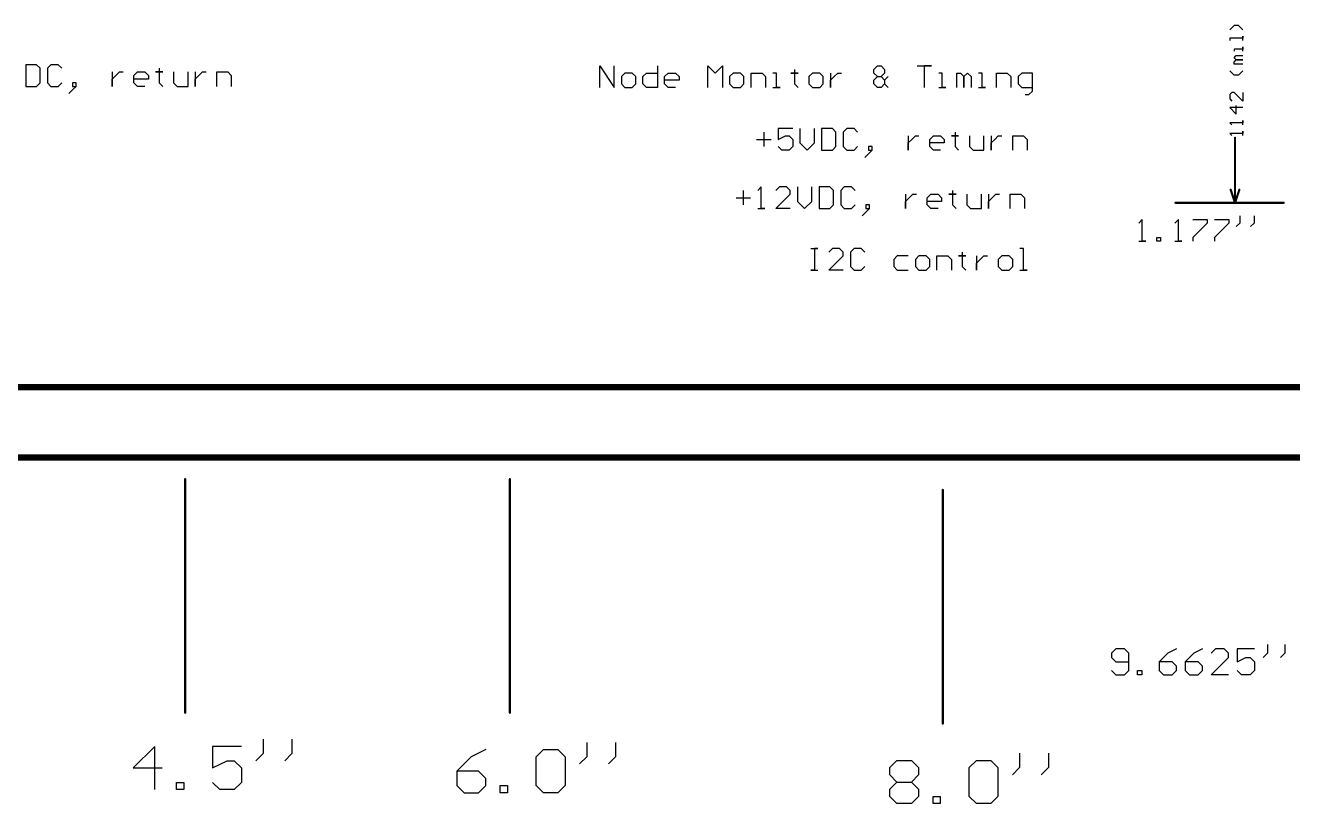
# Model space of a CAD drawing. Extents: x 0 to 21.5, y 0.4 to 8.3.
# Drawn here: x 5.76 to 11.62, y 0.4 to 4 of the extents above; entities that cross this region are included whole.
import ezdxf

# ---------------------------------------------------------------- set-up
doc = ezdxf.new("R2010")
doc.units = 0
doc.header["$MEASUREMENT"] = 0
doc.layers.add('MECHANICAL1', color=6, linetype='CONTINUOUS')
doc.layers.add('TOPOVERLAY', color=2, linetype='CONTINUOUS')

msp = doc.modelspace()

# ---------------------------------------------------------------- linework, layer by layer
at = {"layer": 'MECHANICAL1'}
for p, q in [((11.346, 3.9969), (11.326, 3.9769)), ((11.366, 3.9969), (11.346, 3.9969)), ((11.386, 3.9769), (11.366, 3.9969)), ((11.386, 3.9369), (11.326, 3.9369)), ((11.326, 3.9369), (11.326, 3.9269)), ((11.386, 3.9269), (11.386, 3.9469)), ((11.386, 3.9469), (11.386, 3.9369)), ((11.386, 3.887), (11.346, 3.887)), ((11.346, 3.887), (11.346, 3.877)), ((11.386, 3.877), (11.386, 3.8969)), ((11.386, 3.8969), (11.386, 3.887)), ((11.346, 3.847), (11.356, 3.857)), ((11.356, 3.837), (11.346, 3.847)), ((11.346, 3.827), (11.356, 3.837)), ((11.346, 3.817), (11.346, 3.827)), ((11.386, 3.817), (11.346, 3.817)), ((11.356, 3.857), (11.386, 3.857)), ((11.356, 3.837), (11.386, 3.837)), ((11.386, 3.837), (11.356, 3.837)), ((11.346, 3.767), (11.326, 3.787)), ((11.366, 3.767), (11.346, 3.767)), ((11.386, 3.787), (11.366, 3.767)), ((11.336, 3.687), (11.326, 3.677)), ((11.326, 3.677), (11.326, 3.657)), ((11.326, 3.657), (11.336, 3.647)), ((11.346, 3.687), (11.336, 3.687)), ((11.386, 3.647), (11.346, 3.687)), ((11.386, 3.687), (11.386, 3.647)), ((11.386, 3.617), (11.326, 3.617)), ((11.326, 3.617), (11.356, 3.5871)), ((11.356, 3.5871), (11.356, 3.627)), ((11.386, 3.5471), (11.326, 3.5471)), ((11.326, 3.5471), (11.336, 3.5371)), ((11.386, 3.5371), (11.386, 3.5571)), ((11.386, 3.5571), (11.386, 3.5471)), ((11.386, 3.4971), (11.326, 3.4971)), ((11.326, 3.4971), (11.336, 3.4871)), ((11.386, 3.4871), (11.386, 3.5071)), ((11.386, 3.5071), (11.386, 3.4971)), ((11.3715, 3.1166), (11.3715, 3.0833)), ((11.4382, 3.1166), (11.4382, 3.0833)), ((10.9217, 3.1), (10.905, 3.0833)), ((10.9217, 3), (10.9217, 3.1)), ((11.0883, 3.1), (11.0716, 3.0833)), ((11.0883, 3), (11.0883, 3.1)), ((11.1549, 3.1), (11.2216, 3.1)), ((11.2216, 3.0833), (11.1549, 3.0167)), ((11.2216, 3.1), (11.2216, 3.0833)), ((11.2549, 3.1), (11.3215, 3.1)), ((11.3215, 3.0833), (11.2549, 3.0167)), ((11.3215, 3.1), (11.3215, 3.0833)), ((11.3715, 3.0833), (11.3549, 3.0666)), ((11.4382, 3.0833), (11.4215, 3.0666)), ((10.905, 3), (10.9383, 3)), ((10.9383, 3), (10.9217, 3)), ((10.9883, 3), (10.9883, 3.0167)), ((10.9883, 3.0167), (11.005, 3.0167)), ((11.005, 3), (10.9883, 3)), ((11.005, 3.0167), (11.005, 3)), ((11.0716, 3), (11.1049, 3)), ((11.1049, 3), (11.0883, 3)), ((11.1549, 3.0167), (11.1549, 3)), ((11.2549, 3.0167), (11.2549, 3)), ((10.8, 1.115), (10.78, 1.095)), ((10.84, 1.115), (10.8, 1.115)), ((10.86, 1.095), (10.84, 1.115)), ((11.0799, 1.115), (11.0399, 1.095)), ((11.1999, 1.115), (11.1599, 1.095)), ((11.2598, 1.115), (11.2399, 1.095)), ((11.2998, 1.115), (11.2598, 1.115)), ((11.3198, 1.095), (11.2998, 1.115)), ((11.4398, 1.115), (11.3598, 1.115)), ((11.3598, 1.115), (11.3598, 1.055)), ((11.4998, 1.135), (11.4998, 1.095)), ((11.5797, 1.135), (11.5797, 1.095)), ((10.78, 1.095), (10.78, 1.075)), ((10.78, 1.075), (10.8, 1.055)), ((10.8, 1.055), (10.86, 1.055)), ((10.86, 1.015), (10.86, 1.095)), ((11.0399, 1.095), (10.9999, 1.055)), ((10.9999, 1.055), (10.9999, 1.015)), ((11.0599, 1.055), (10.9999, 1.055)), ((11.0799, 1.035), (11.0599, 1.055)), ((11.1599, 1.095), (11.1199, 1.055)), ((11.1199, 1.055), (11.1199, 1.015)), ((11.1799, 1.055), (11.1199, 1.055)), ((11.1999, 1.035), (11.1799, 1.055)), ((11.2399, 0.995), (11.3198, 1.075)), ((11.3198, 1.075), (11.3198, 1.095)), ((11.3598, 1.055), (11.3998, 1.075)), ((11.3998, 1.075), (11.4198, 1.075)), ((11.4198, 1.075), (11.4398, 1.055)), ((11.4398, 1.055), (11.4398, 1.015)), ((11.4998, 1.095), (11.4798, 1.075)), ((11.5797, 1.095), (11.5597, 1.075)), ((10.78, 1.015), (10.8, 0.995)), ((10.84, 0.995), (10.86, 1.015)), ((10.9, 0.995), (10.9, 1.015)), ((10.9, 1.015), (10.92, 1.015)), ((10.92, 1.015), (10.92, 0.995)), ((10.9999, 1.015), (11.0199, 0.995)), ((11.0599, 0.995), (11.0799, 1.015)), ((11.0799, 1.015), (11.0799, 1.035)), ((11.1199, 1.015), (11.1399, 0.995)), ((11.1799, 0.995), (11.1999, 1.015)), ((11.1999, 1.015), (11.1999, 1.035)), ((11.3798, 0.995), (11.3598, 1.015)), ((11.4398, 1.015), (11.4198, 0.995)), ((10.8, 0.995), (10.84, 0.995)), ((10.92, 0.995), (10.9, 0.995)), ((11.0199, 0.995), (11.0599, 0.995)), ((11.1399, 0.995), (11.1799, 0.995)), ((11.3198, 0.995), (11.2399, 0.995)), ((11.4198, 0.995), (11.3798, 0.995)), ((6.36, 0.6649), (6.26, 0.565)), ((6.36, 0.465), (6.36, 0.6649)), ((6.7598, 0.6649), (6.6265, 0.6649)), ((6.6265, 0.6649), (6.6265, 0.565)), ((6.8598, 0.6983), (6.8598, 0.6316)), ((6.9931, 0.6983), (6.9931, 0.6316)), ((7.8883, 0.6499), (7.8216, 0.6166)), ((8.1215, 0.6166), (8.1549, 0.6499)), ((8.1549, 0.6499), (8.2215, 0.6499)), ((8.2215, 0.6499), (8.2548, 0.6166)), ((8.3548, 0.6833), (8.3548, 0.6166)), ((8.4881, 0.6833), (8.4881, 0.6166)), ((6.6265, 0.565), (6.6932, 0.5983)), ((6.6932, 0.5983), (6.7265, 0.5983)), ((6.7265, 0.5983), (6.7598, 0.565)), ((6.8598, 0.6316), (6.8265, 0.5983)), ((6.9931, 0.6316), (6.9598, 0.5983)), ((7.8216, 0.6166), (7.755, 0.55)), ((8.1215, 0.4833), (8.1215, 0.6166)), ((8.2548, 0.6166), (8.2548, 0.4833)), ((8.3548, 0.6166), (8.3215, 0.5833)), ((8.4881, 0.6166), (8.4548, 0.5833)), ((9.755, 0.5666), (9.7883, 0.5999)), ((9.7883, 0.5999), (9.855, 0.5999)), ((9.855, 0.5999), (9.8883, 0.5666)), ((10.1215, 0.5666), (10.1549, 0.5999)), ((10.1549, 0.5999), (10.2215, 0.5999)), ((10.2215, 0.5999), (10.2548, 0.5666)), ((10.3548, 0.6333), (10.3548, 0.5666)), ((10.4881, 0.6333), (10.4881, 0.5666)), ((6.26, 0.565), (6.3933, 0.565)), ((6.7598, 0.565), (6.7598, 0.4983)), ((7.755, 0.55), (7.755, 0.4833)), ((7.855, 0.55), (7.755, 0.55)), ((7.8883, 0.5166), (7.855, 0.55)), ((9.755, 0.5333), (9.755, 0.5666)), ((9.7883, 0.5), (9.755, 0.5333)), ((9.8883, 0.5333), (9.855, 0.5)), ((9.8883, 0.5666), (9.8883, 0.5333)), ((10.1215, 0.4333), (10.1215, 0.5666)), ((10.2548, 0.5666), (10.2548, 0.4333)), ((10.3548, 0.5666), (10.3215, 0.5333)), ((10.4881, 0.5666), (10.4548, 0.5333)), ((6.4599, 0.465), (6.4599, 0.4983)), ((6.4599, 0.4983), (6.4933, 0.4983)), ((6.4933, 0.4983), (6.4933, 0.465)), ((6.6599, 0.465), (6.6265, 0.4983)), ((6.7598, 0.4983), (6.7265, 0.465)), ((7.755, 0.4833), (7.7883, 0.45)), ((7.855, 0.45), (7.8883, 0.4833)), ((7.8883, 0.4833), (7.8883, 0.5166)), ((7.9549, 0.45), (7.9549, 0.4833)), ((7.9549, 0.4833), (7.9883, 0.4833)), ((7.9883, 0.4833), (7.9883, 0.45)), ((8.1549, 0.45), (8.1215, 0.4833)), ((8.2548, 0.4833), (8.2215, 0.45)), ((9.755, 0.4666), (9.7883, 0.5)), ((9.7883, 0.5), (9.855, 0.5)), ((9.855, 0.5), (9.8883, 0.4666)), ((6.4933, 0.465), (6.4599, 0.465)), ((6.7265, 0.465), (6.6599, 0.465)), ((7.7883, 0.45), (7.855, 0.45)), ((7.9883, 0.45), (7.9549, 0.45)), ((8.2215, 0.45), (8.1549, 0.45)), ((9.755, 0.4333), (9.755, 0.4666)), ((9.7883, 0.4), (9.755, 0.4333)), ((9.8883, 0.4333), (9.855, 0.4)), ((9.8883, 0.4666), (9.8883, 0.4333)), ((9.9549, 0.4), (9.9549, 0.4333)), ((9.9549, 0.4333), (9.9883, 0.4333)), ((9.9883, 0.4333), (9.9883, 0.4)), ((10.1549, 0.4), (10.1215, 0.4333)), ((10.2548, 0.4333), (10.2215, 0.4)), ((9.855, 0.4), (9.7883, 0.4)), ((9.9883, 0.4), (9.9549, 0.4)), ((10.2215, 0.4), (10.1549, 0.4))]:
    msp.add_line(p, q, dxfattribs=at)
for points, const_width in [([(11.35, 3.177), (11.35, 3.4771)], 0.01), ([(11.33, 3.237), (11.35, 3.177)], 0.01), ([(11.35, 3.177), (11.37, 3.237)], 0.01), ([(11.075, 3.177), (11.575, 3.177)], 0.01), ([(11.34, 3.177), (11.36, 3.177)], 0.01), ([(2.12, 2.325), (18.61, 2.325)], 0.03), ([(2, 2), (18.73, 2)], 0.03), ([(6.5, 0.82), (6.5, 1.9)], 0.01), ([(8, 0.82), (8, 1.9)], 0.01), ([(10, 0.77), (10, 1.85)], 0.01)]:
    msp.add_lwpolyline(points, dxfattribs=dict(at, const_width=const_width))
at = {"layer": 'MECHANICAL1', "const_width": 0.005}
for points in [[(11.3475, 3.4771, 1), (11.3525, 3.4771, 1)], [(11.3275, 3.237, 1), (11.3325, 3.237, 1)], [(11.3675, 3.237, 1), (11.3725, 3.237, 1)], [(11.0725, 3.177, 1), (11.0775, 3.177, 1)], [(11.3375, 3.177, 1), (11.3425, 3.177, 1)], [(11.3475, 3.177, 1), (11.3525, 3.177, 1)], [(11.3475, 3.177, 1), (11.3525, 3.177, 1)], [(11.3475, 3.177, 1), (11.3525, 3.177, 1)], [(11.3575, 3.177, 1), (11.3625, 3.177, 1)], [(11.5725, 3.177, 1), (11.5775, 3.177, 1)], [(6.4975, 1.9, 1), (6.5025, 1.9, 1)], [(7.9975, 1.9, 1), (8.0025, 1.9, 1)], [(9.9975, 1.85, 1), (10.0025, 1.85, 1)], [(6.4975, 0.82, 1), (6.5025, 0.82, 1)], [(7.9975, 0.82, 1), (8.0025, 0.82, 1)], [(9.9975, 0.77, 1), (10.0025, 0.77, 1)]]:
    msp.add_lwpolyline(points, format="xyb", close=True, dxfattribs=at)
at = {"layer": 'TOPOVERLAY'}
for p, q in [((5.7632, 3.815), (5.7632, 3.715)), ((5.8132, 3.815), (5.7632, 3.815)), ((5.8299, 3.7983), (5.8132, 3.815)), ((5.8798, 3.815), (5.8632, 3.7983)), ((5.9132, 3.815), (5.8798, 3.815)), ((5.9298, 3.7983), (5.9132, 3.815)), ((8.415, 3.71), (8.415, 3.81)), ((8.415, 3.81), (8.4816, 3.71)), ((8.4816, 3.71), (8.4816, 3.81)), ((8.6816, 3.81), (8.6816, 3.71)), ((8.9148, 3.71), (8.9148, 3.81)), ((8.9148, 3.81), (8.9482, 3.7766)), ((8.9482, 3.7766), (8.9815, 3.81)), ((8.9815, 3.81), (8.9815, 3.71)), ((9.6813, 3.7933), (9.6979, 3.81)), ((9.6979, 3.81), (9.7146, 3.81)), ((9.7146, 3.81), (9.7312, 3.7933)), ((9.8812, 3.81), (9.9478, 3.81)), ((9.9478, 3.81), (9.9145, 3.81)), ((9.9145, 3.81), (9.9145, 3.71)), ((5.8299, 3.7317), (5.8299, 3.7983)), ((5.8632, 3.7983), (5.8632, 3.7317)), ((6.1631, 3.7816), (6.1631, 3.715)), ((6.1631, 3.7483), (6.1797, 3.765)), ((6.1631, 3.715), (6.1631, 3.7483)), ((6.1797, 3.765), (6.1964, 3.7816)), ((6.1964, 3.7816), (6.2131, 3.7816)), ((6.263, 3.765), (6.2797, 3.7816)), ((6.263, 3.7317), (6.263, 3.765)), ((6.3297, 3.7483), (6.263, 3.7483)), ((6.2797, 3.7816), (6.313, 3.7816)), ((6.313, 3.7816), (6.3297, 3.765)), ((6.3297, 3.765), (6.3297, 3.7483)), ((6.3797, 3.7816), (6.363, 3.7816)), ((6.363, 3.7816), (6.3963, 3.7816)), ((6.3797, 3.7983), (6.3797, 3.7816)), ((6.3963, 3.7816), (6.3797, 3.7816)), ((6.3797, 3.7816), (6.3797, 3.7317)), ((6.4463, 3.7816), (6.4463, 3.7317)), ((6.513, 3.715), (6.513, 3.7816)), ((6.5463, 3.7816), (6.5463, 3.715)), ((6.5463, 3.7483), (6.563, 3.765)), ((6.5463, 3.715), (6.5463, 3.7483)), ((6.563, 3.765), (6.5796, 3.7816)), ((6.5796, 3.7816), (6.5963, 3.7816)), ((6.6463, 3.715), (6.6463, 3.7816)), ((6.6463, 3.7816), (6.6962, 3.7816)), ((6.6962, 3.7816), (6.7129, 3.765)), ((6.7129, 3.765), (6.7129, 3.715)), ((8.5316, 3.7766), (8.515, 3.76)), ((8.515, 3.76), (8.515, 3.7267)), ((8.565, 3.7766), (8.5316, 3.7766)), ((8.5816, 3.76), (8.565, 3.7766)), ((8.5816, 3.7267), (8.5816, 3.76)), ((8.6149, 3.76), (8.6316, 3.7766)), ((8.6149, 3.7267), (8.6149, 3.76)), ((8.6316, 3.7766), (8.6816, 3.7766)), ((8.7149, 3.76), (8.7316, 3.7766)), ((8.7149, 3.7267), (8.7149, 3.76)), ((8.7316, 3.7766), (8.7649, 3.7766)), ((8.7649, 3.7766), (8.7815, 3.76)), ((8.7815, 3.76), (8.7815, 3.7433)), ((9.0315, 3.7766), (9.0148, 3.76)), ((9.0148, 3.76), (9.0148, 3.7267)), ((9.0648, 3.7766), (9.0315, 3.7766)), ((9.0815, 3.76), (9.0648, 3.7766)), ((9.0815, 3.7267), (9.0815, 3.76)), ((9.1148, 3.71), (9.1148, 3.7766)), ((9.1148, 3.7766), (9.1648, 3.7766)), ((9.1648, 3.7766), (9.1814, 3.76)), ((9.1814, 3.76), (9.1814, 3.71)), ((9.2314, 3.7766), (9.2147, 3.7766)), ((9.2314, 3.71), (9.2314, 3.7766)), ((9.3147, 3.7766), (9.298, 3.7766)), ((9.298, 3.7766), (9.3314, 3.7766)), ((9.3147, 3.7933), (9.3147, 3.7766)), ((9.3314, 3.7766), (9.3147, 3.7766)), ((9.3147, 3.7766), (9.3147, 3.7267)), ((9.398, 3.7766), (9.3814, 3.76)), ((9.3814, 3.76), (9.3814, 3.7267)), ((9.4313, 3.7766), (9.398, 3.7766)), ((9.448, 3.76), (9.4313, 3.7766)), ((9.448, 3.7267), (9.448, 3.76)), ((9.4813, 3.7766), (9.4813, 3.71)), ((9.4813, 3.7433), (9.498, 3.76)), ((9.498, 3.76), (9.5146, 3.7766)), ((9.5146, 3.7766), (9.5313, 3.7766)), ((9.6813, 3.7766), (9.6813, 3.7933)), ((9.6979, 3.76), (9.6813, 3.7766)), ((9.6813, 3.7433), (9.6979, 3.76)), ((9.6979, 3.76), (9.7146, 3.76)), ((9.7312, 3.7766), (9.7146, 3.76)), ((9.7146, 3.76), (9.7312, 3.7433)), ((9.7312, 3.7933), (9.7312, 3.7766)), ((9.7479, 3.76), (9.7312, 3.7433)), ((9.9978, 3.7766), (9.9812, 3.7766)), ((9.9978, 3.71), (9.9978, 3.7766)), ((10.0645, 3.71), (10.0645, 3.7766)), ((10.0645, 3.7766), (10.0811, 3.7766)), ((10.0811, 3.7766), (10.0978, 3.76)), ((10.0978, 3.76), (10.1145, 3.7766)), ((10.0978, 3.76), (10.0978, 3.71)), ((10.0978, 3.71), (10.0978, 3.76)), ((10.1145, 3.7766), (10.1311, 3.76)), ((10.1311, 3.76), (10.1311, 3.71)), ((10.1811, 3.7766), (10.1644, 3.7766)), ((10.1811, 3.71), (10.1811, 3.7766)), ((10.2477, 3.71), (10.2477, 3.7766)), ((10.2477, 3.7766), (10.2977, 3.7766)), ((10.2977, 3.7766), (10.3144, 3.76)), ((10.3144, 3.76), (10.3144, 3.71)), ((10.3644, 3.7766), (10.3477, 3.76)), ((10.3477, 3.76), (10.3477, 3.7267)), ((10.4144, 3.7766), (10.3644, 3.7766)), ((10.4144, 3.6933), (10.4144, 3.7766)), ((5.7632, 3.715), (5.8132, 3.715)), ((5.8132, 3.715), (5.8299, 3.7317)), ((5.8632, 3.7317), (5.8798, 3.715)), ((5.8798, 3.715), (5.9132, 3.715)), ((5.9132, 3.715), (5.9298, 3.7317)), ((5.9798, 3.6983), (5.9631, 3.6817)), ((5.9965, 3.7317), (5.9798, 3.7317)), ((5.9798, 3.7317), (5.9798, 3.715)), ((5.9798, 3.6983), (5.9965, 3.715)), ((5.9798, 3.715), (5.9965, 3.715)), ((5.9965, 3.715), (5.9798, 3.6983)), ((5.9965, 3.715), (5.9965, 3.7317)), ((6.2797, 3.715), (6.263, 3.7317)), ((6.313, 3.715), (6.2797, 3.715)), ((6.3797, 3.7317), (6.3963, 3.715)), ((6.4463, 3.7317), (6.463, 3.715)), ((6.463, 3.715), (6.513, 3.715)), ((8.515, 3.7267), (8.5316, 3.71)), ((8.5316, 3.71), (8.565, 3.71)), ((8.565, 3.71), (8.5816, 3.7267)), ((8.6316, 3.71), (8.6149, 3.7267)), ((8.6816, 3.71), (8.6316, 3.71)), ((8.7815, 3.7433), (8.7149, 3.7433)), ((8.7316, 3.71), (8.7149, 3.7267)), ((8.7649, 3.71), (8.7316, 3.71)), ((9.0148, 3.7267), (9.0315, 3.71)), ((9.0315, 3.71), (9.0648, 3.71)), ((9.0648, 3.71), (9.0815, 3.7267)), ((9.2147, 3.71), (9.2481, 3.71)), ((9.2481, 3.71), (9.2314, 3.71)), ((9.3147, 3.7267), (9.3314, 3.71)), ((9.3814, 3.7267), (9.398, 3.71)), ((9.398, 3.71), (9.4313, 3.71)), ((9.4313, 3.71), (9.448, 3.7267)), ((9.4813, 3.71), (9.4813, 3.7433)), ((9.6813, 3.7267), (9.6813, 3.7433)), ((9.6979, 3.71), (9.6813, 3.7267)), ((9.7146, 3.71), (9.6979, 3.71)), ((9.7312, 3.7267), (9.7146, 3.71)), ((9.7312, 3.7433), (9.7312, 3.7267)), ((9.7479, 3.71), (9.7312, 3.7267)), ((9.9812, 3.71), (10.0145, 3.71)), ((10.0145, 3.71), (9.9978, 3.71)), ((10.1644, 3.71), (10.1978, 3.71)), ((10.1978, 3.71), (10.1811, 3.71)), ((10.3477, 3.7267), (10.3644, 3.71)), ((10.3644, 3.71), (10.4144, 3.71)), ((10.3977, 3.6767), (10.4144, 3.6933)), ((10.381, 3.6767), (10.3977, 3.6767)), ((9.3066, 3.52), (9.24, 3.52)), ((9.24, 3.52), (9.24, 3.47)), ((9.3399, 3.52), (9.3399, 3.4533)), ((9.4066, 3.4533), (9.4066, 3.52)), ((9.4399, 3.52), (9.4399, 3.42)), ((9.4899, 3.52), (9.4399, 3.52)), ((9.5065, 3.5033), (9.4899, 3.52)), ((9.5565, 3.52), (9.5399, 3.5033)), ((9.5899, 3.52), (9.5565, 3.52)), ((9.6065, 3.5033), (9.5899, 3.52)), ((9.14, 3.47), (9.2066, 3.47)), ((9.1733, 3.5033), (9.1733, 3.4367)), ((9.24, 3.47), (9.2733, 3.4866)), ((9.2733, 3.4866), (9.29, 3.4866)), ((9.29, 3.4866), (9.3066, 3.47)), ((9.3066, 3.47), (9.3066, 3.4367)), ((9.5065, 3.4367), (9.5065, 3.5033)), ((9.5399, 3.5033), (9.5399, 3.4367)), ((9.8398, 3.4866), (9.8398, 3.42)), ((9.8398, 3.4533), (9.8564, 3.47)), ((9.8564, 3.47), (9.8731, 3.4866)), ((9.8731, 3.4866), (9.8898, 3.4866)), ((9.9397, 3.47), (9.9564, 3.4866)), ((9.9397, 3.4367), (9.9397, 3.47)), ((9.9564, 3.4866), (9.9897, 3.4866)), ((9.9897, 3.4866), (10.0064, 3.47)), ((10.0064, 3.47), (10.0064, 3.4533)), ((10.0564, 3.4866), (10.0397, 3.4866)), ((10.0397, 3.4866), (10.073, 3.4866)), ((10.0564, 3.5033), (10.0564, 3.4866)), ((10.073, 3.4866), (10.0564, 3.4866)), ((10.0564, 3.4866), (10.0564, 3.4367)), ((10.123, 3.4866), (10.123, 3.4367)), ((10.1897, 3.42), (10.1897, 3.4866)), ((10.223, 3.4866), (10.223, 3.42)), ((10.223, 3.4533), (10.2396, 3.47)), ((10.2396, 3.47), (10.2563, 3.4866)), ((10.2563, 3.4866), (10.273, 3.4866)), ((10.323, 3.42), (10.323, 3.4866)), ((10.323, 3.4866), (10.3729, 3.4866)), ((10.3729, 3.4866), (10.3896, 3.47)), ((10.3896, 3.47), (10.3896, 3.42)), ((9.2566, 3.42), (9.24, 3.4367)), ((9.29, 3.42), (9.2566, 3.42)), ((9.3066, 3.4367), (9.29, 3.42)), ((9.3399, 3.4533), (9.3733, 3.42)), ((9.3733, 3.42), (9.4066, 3.4533)), ((9.4399, 3.42), (9.4899, 3.42)), ((9.4899, 3.42), (9.5065, 3.4367)), ((9.5399, 3.4367), (9.5565, 3.42)), ((9.5565, 3.42), (9.5899, 3.42)), ((9.5899, 3.42), (9.6065, 3.4367)), ((9.6565, 3.4033), (9.6398, 3.3867)), ((9.6732, 3.4367), (9.6565, 3.4367)), ((9.6565, 3.4367), (9.6565, 3.42)), ((9.6565, 3.4033), (9.6732, 3.42)), ((9.6565, 3.42), (9.6732, 3.42)), ((9.6732, 3.42), (9.6565, 3.4033)), ((9.6732, 3.42), (9.6732, 3.4367)), ((9.8398, 3.42), (9.8398, 3.4533)), ((10.0064, 3.4533), (9.9397, 3.4533)), ((9.9564, 3.42), (9.9397, 3.4367)), ((9.9897, 3.42), (9.9564, 3.42)), ((10.0564, 3.4367), (10.073, 3.42)), ((10.123, 3.4367), (10.1397, 3.42)), ((10.1397, 3.42), (10.1897, 3.42)), ((10.223, 3.42), (10.223, 3.4533)), ((9.0783, 3.2333), (9.0783, 3.1667)), ((9.1616, 3.25), (9.145, 3.2333)), ((9.1616, 3.15), (9.1616, 3.25)), ((9.2449, 3.25), (9.2283, 3.2333)), ((9.2783, 3.25), (9.2449, 3.25)), ((9.2949, 3.2333), (9.2783, 3.25)), ((9.2949, 3.2166), (9.2949, 3.2333)), ((9.3282, 3.25), (9.3282, 3.1833)), ((9.3949, 3.1833), (9.3949, 3.25)), ((9.4282, 3.25), (9.4282, 3.15)), ((9.4782, 3.25), (9.4282, 3.25)), ((9.4949, 3.2333), (9.4782, 3.25)), ((9.4949, 3.1667), (9.4949, 3.2333)), ((9.5448, 3.25), (9.5282, 3.2333)), ((9.5282, 3.2333), (9.5282, 3.1667)), ((9.5782, 3.25), (9.5448, 3.25)), ((9.5948, 3.2333), (9.5782, 3.25)), ((10.0447, 3.2333), (10.0447, 3.2166)), ((9.045, 3.2), (9.1116, 3.2)), ((9.2283, 3.15), (9.2949, 3.2166)), ((9.3282, 3.1833), (9.3616, 3.15)), ((9.3616, 3.15), (9.3949, 3.1833)), ((9.4782, 3.15), (9.4949, 3.1667)), ((9.5282, 3.1667), (9.5448, 3.15)), ((9.5782, 3.15), (9.5948, 3.1667)), ((9.6615, 3.1667), (9.6448, 3.1667)), ((9.6448, 3.1667), (9.6448, 3.15)), ((9.6615, 3.15), (9.6615, 3.1667)), ((9.8281, 3.2166), (9.8281, 3.15)), ((9.8281, 3.1833), (9.8447, 3.2)), ((9.8281, 3.15), (9.8281, 3.1833)), ((9.8447, 3.2), (9.8614, 3.2166)), ((9.8614, 3.2166), (9.8781, 3.2166)), ((9.928, 3.2), (9.9447, 3.2166)), ((9.928, 3.1667), (9.928, 3.2)), ((9.9947, 3.1833), (9.928, 3.1833)), ((9.9447, 3.15), (9.928, 3.1667)), ((9.9447, 3.2166), (9.978, 3.2166)), ((9.978, 3.2166), (9.9947, 3.2)), ((9.9947, 3.2), (9.9947, 3.1833)), ((10.0447, 3.2166), (10.028, 3.2166)), ((10.028, 3.2166), (10.0613, 3.2166)), ((10.0613, 3.2166), (10.0447, 3.2166)), ((10.0447, 3.2166), (10.0447, 3.1667)), ((10.0447, 3.1667), (10.0613, 3.15)), ((10.1113, 3.2166), (10.1113, 3.1667)), ((10.1113, 3.1667), (10.128, 3.15)), ((10.178, 3.15), (10.178, 3.2166)), ((10.2113, 3.2166), (10.2113, 3.15)), ((10.2113, 3.1833), (10.228, 3.2)), ((10.2113, 3.15), (10.2113, 3.1833)), ((10.228, 3.2), (10.2446, 3.2166)), ((10.2446, 3.2166), (10.2613, 3.2166)), ((10.3113, 3.15), (10.3113, 3.2166)), ((10.3113, 3.2166), (10.3612, 3.2166)), ((10.3612, 3.2166), (10.3779, 3.2)), ((10.3779, 3.2), (10.3779, 3.15)), ((9.145, 3.15), (9.1783, 3.15)), ((9.1783, 3.15), (9.1616, 3.15)), ((9.2949, 3.15), (9.2283, 3.15)), ((9.4282, 3.15), (9.4782, 3.15)), ((9.5448, 3.15), (9.5782, 3.15)), ((9.6448, 3.1333), (9.6281, 3.1167)), ((9.6448, 3.1333), (9.6615, 3.15)), ((9.6448, 3.15), (9.6615, 3.15)), ((9.6615, 3.15), (9.6448, 3.1333)), ((9.978, 3.15), (9.9447, 3.15)), ((10.128, 3.15), (10.178, 3.15)), ((9.39, 2.965), (9.4233, 2.965)), ((9.4233, 2.965), (9.4067, 2.965)), ((9.4067, 2.965), (9.4067, 2.865)), ((9.49, 2.965), (9.4733, 2.9483)), ((9.4733, 2.865), (9.54, 2.9316)), ((9.5233, 2.965), (9.49, 2.965)), ((9.54, 2.9483), (9.5233, 2.965)), ((9.54, 2.9316), (9.54, 2.9483)), ((9.5899, 2.965), (9.5733, 2.9483)), ((9.5733, 2.9483), (9.5733, 2.8817)), ((9.6233, 2.965), (9.5899, 2.965)), ((9.6399, 2.9483), (9.6233, 2.965)), ((9.7899, 2.9316), (9.7732, 2.915)), ((9.8399, 2.9316), (9.7899, 2.9316)), ((9.8898, 2.9316), (9.8732, 2.915)), ((9.9232, 2.9316), (9.8898, 2.9316)), ((9.9398, 2.915), (9.9232, 2.9316)), ((9.9731, 2.865), (9.9731, 2.9316)), ((9.9731, 2.9316), (10.0231, 2.9316)), ((10.0231, 2.9316), (10.0398, 2.915)), ((10.0898, 2.9316), (10.0731, 2.9316)), ((10.0731, 2.9316), (10.1064, 2.9316)), ((10.0898, 2.9483), (10.0898, 2.9316)), ((10.1064, 2.9316), (10.0898, 2.9316)), ((10.0898, 2.9316), (10.0898, 2.8817)), ((10.1564, 2.9316), (10.1564, 2.865)), ((10.1731, 2.915), (10.1897, 2.9316)), ((10.1897, 2.9316), (10.2064, 2.9316)), ((10.273, 2.9316), (10.2564, 2.915)), ((10.3064, 2.9316), (10.273, 2.9316)), ((10.323, 2.915), (10.3064, 2.9316)), ((10.373, 2.965), (10.3564, 2.965)), ((10.373, 2.865), (10.373, 2.965)), ((9.5733, 2.8817), (9.5899, 2.865)), ((9.6233, 2.865), (9.6399, 2.8817)), ((9.7732, 2.915), (9.7732, 2.8817)), ((9.7732, 2.8817), (9.7899, 2.865)), ((9.8732, 2.915), (9.8732, 2.8817)), ((9.8732, 2.8817), (9.8898, 2.865)), ((9.9232, 2.865), (9.9398, 2.8817)), ((9.9398, 2.8817), (9.9398, 2.915)), ((10.0398, 2.915), (10.0398, 2.865)), ((10.0898, 2.8817), (10.1064, 2.865)), ((10.1564, 2.8983), (10.1731, 2.915)), ((10.1564, 2.865), (10.1564, 2.8983)), ((10.2564, 2.915), (10.2564, 2.8817)), ((10.2564, 2.8817), (10.273, 2.865)), ((10.3064, 2.865), (10.323, 2.8817)), ((10.323, 2.8817), (10.323, 2.915)), ((9.4067, 2.865), (9.39, 2.865)), ((9.39, 2.865), (9.4233, 2.865)), ((9.54, 2.865), (9.4733, 2.865)), ((9.5899, 2.865), (9.6233, 2.865)), ((9.7899, 2.865), (9.8399, 2.865)), ((9.8898, 2.865), (9.9232, 2.865)), ((10.273, 2.865), (10.3064, 2.865)), ((10.3564, 2.865), (10.3897, 2.865)), ((10.3897, 2.865), (10.373, 2.865))]:
    msp.add_line(p, q, dxfattribs=at)

doc.saveas('drawing.dxf')
